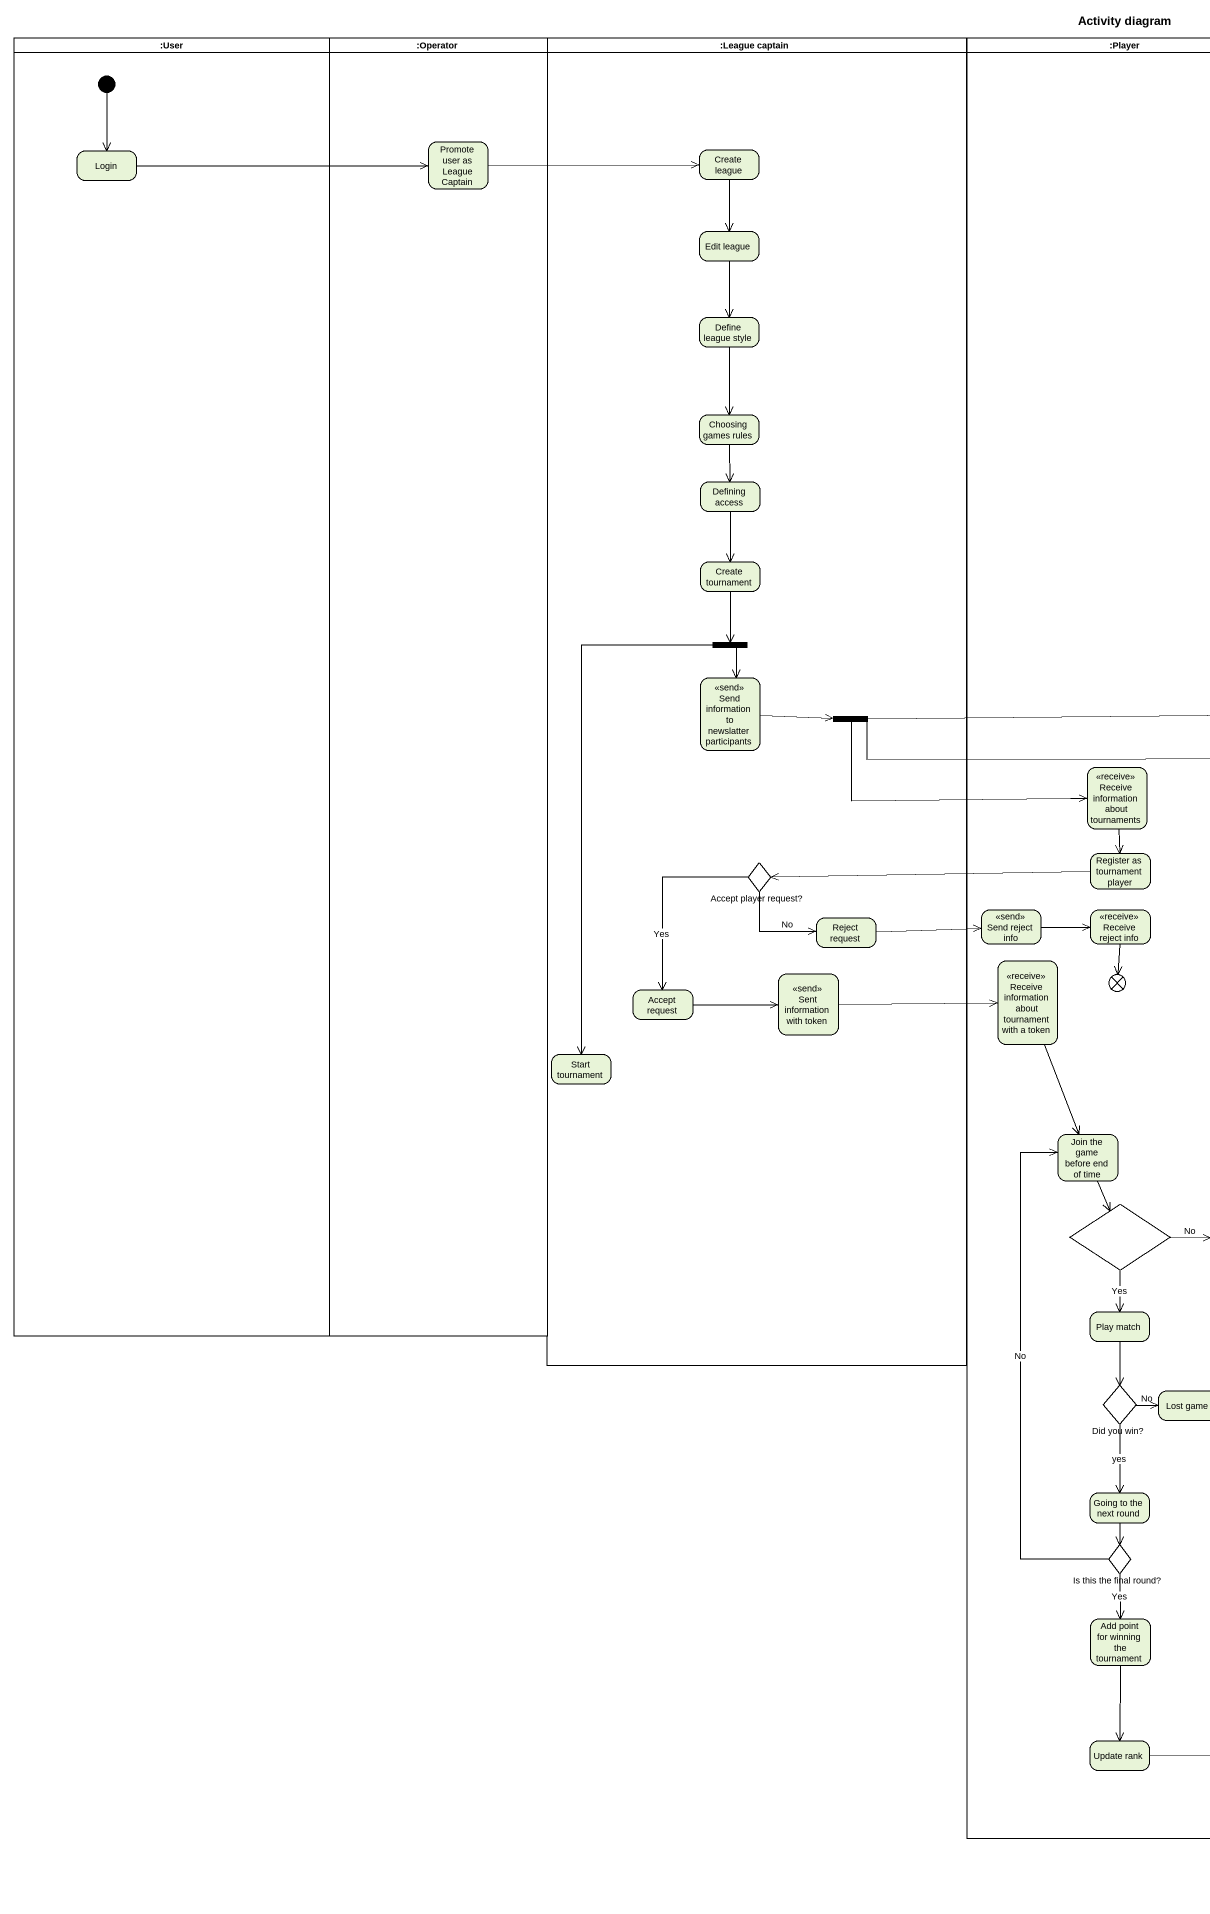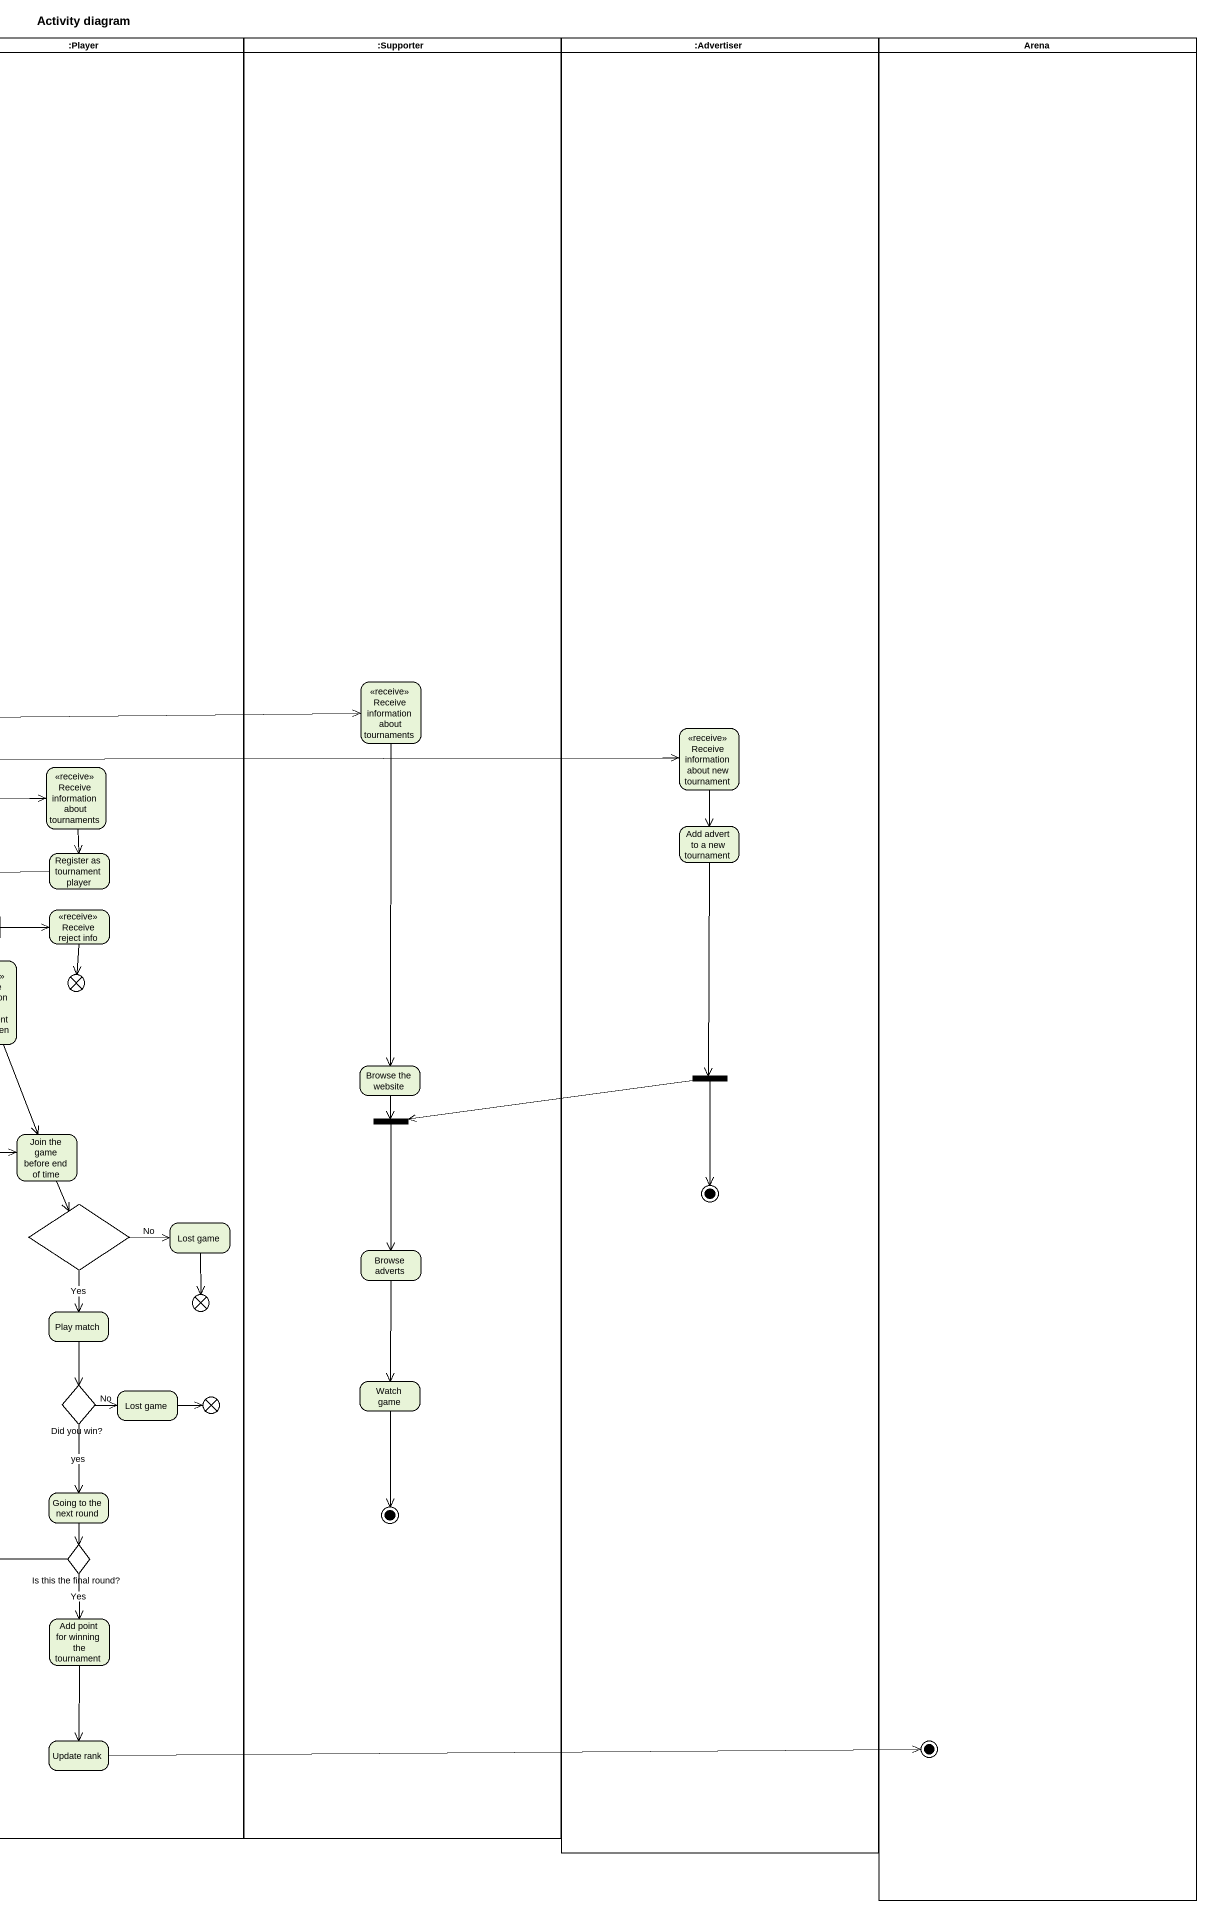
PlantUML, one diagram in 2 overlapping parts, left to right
@startuml
title Activity diagram
hide empty description
state ":User" as User <<partition>> {
  state Login
  [*] --> Login
}
state ":Operator" as Operator <<partition>> {
  state "Promote user as League Captain" as Promote_user_as_League
}
state ":League captain" as League_captain <<partition>> {
  state "Create league" as Create_league
  state "Edit league" as Edit_league
  state "Define league style" as Define_league_style
  state "Choosing games rules" as Choosing_games_rules
  state "Defining access" as Defining_access
  state "Create tournament" as Create_tournament
  state fork1 <<fork>>
  state "Send information to newslatter participants" as Send_information_to <<send>>
  state fork2 <<fork>>
  state "Accept player request?" as Accept_player_request <<choice>>
  state "Reject request" as Reject_request
  state "Accept request" as Accept_request
  state "Sent information with token" as Sent_information_with_token <<send>>
  state "Start tournament" as Start_tournament
}
state ":Player" as Player <<partition>> {
  state "Receive information about tournaments" as Receive_information_about_3 <<receive>>
  state "Register as tournament player" as Register_as_tournament
  state "Send reject info" as Send_reject_info <<send>>
  state "Receive reject info" as Receive_reject_info <<receive>>
  state "Receive information about tournament with a token" as Receive_information_about_4 <<receive>>
  state flowfinal1 <<end>>
  state "Join the game before end of time" as Join_the_game_before_end_of
  state choice1 <<choice>>
  state "Lost game" as Lost_game
  state flowfinal2 <<end>>
  state "Play match" as Play_match
  state "Did you win?" as Did_you_win <<choice>>
  state "Lost game" as Lost_game_2
  state flowfinal3 <<end>>
  state "Going to the next round" as Going_to_the_next_round
  state "Is this the final round?" as Is_this_the_final_round <<choice>>
  state "Add point for winning the tournament" as Add_point_for_winning_the
  state "Update rank" as Update_rank
}
state ":Supporter" as Supporter <<partition>> {
  state "Receive information about tournaments" as Receive_information_about <<receive>>
  state "Browse the website" as Browse_the_website
  state fork4 <<join>>
  state "Browse adverts" as Browse_adverts
  state "Watch game" as Watch_game
  Watch_game --> [*]
}
state ":Advertiser" as Advertiser <<partition>> {
  state "Receive information about new tournament" as Receive_information_about_2 <<receive>>
  state "Add advert to a new tournament" as Add_advert_to_a_new
  state fork3 <<fork>>
  fork3 --> [*]
}
state Arena <<partition>> {
  state final3 <<end>>
}
Promote_user_as_League -right-> Create_league
Login -right-> Promote_user_as_League
Create_league --> Edit_league
Edit_league --> Define_league_style
Define_league_style --> Choosing_games_rules
Choosing_games_rules --> Defining_access
Defining_access --> Create_tournament
Create_tournament --> fork1
fork1 --> Send_information_to
fork1 --> Start_tournament
Send_information_to -right-> fork2
Receive_information_about --> Browse_the_website
fork2 -right-> Receive_information_about
fork2 -right-> Receive_information_about_2
fork2 -right-> Receive_information_about_3
Receive_information_about_2 --> Add_advert_to_a_new
Receive_information_about_3 --> Register_as_tournament
Add_advert_to_a_new --> fork3
Accept_player_request --> Reject_request : No
Accept_player_request --> Accept_request : Yes
Register_as_tournament -left-> Accept_player_request
Reject_request -right-> Send_reject_info
Send_reject_info -right-> Receive_reject_info
Receive_reject_info --> flowfinal1
Accept_request -right-> Sent_information_with_token
Sent_information_with_token -right-> Receive_information_about_4
Receive_information_about_4 --> Join_the_game_before_end_of
Browse_the_website --> fork4
fork3 -left-> fork4
Join_the_game_before_end_of --> choice1
fork4 --> Browse_adverts
choice1 -right-> Lost_game : No
choice1 --> Play_match : Yes
Lost_game --> flowfinal2
Browse_adverts --> Watch_game
Play_match --> Did_you_win
Did_you_win -right-> Lost_game_2 : No
Did_you_win --> Going_to_the_next_round : yes
Lost_game_2 -right-> flowfinal3
Going_to_the_next_round --> Is_this_the_final_round
Is_this_the_final_round -up-> Join_the_game_before_end_of : No
Is_this_the_final_round --> Add_point_for_winning_the : Yes
Add_point_for_winning_the --> Update_rank
Update_rank -right-> final3
@enduml
